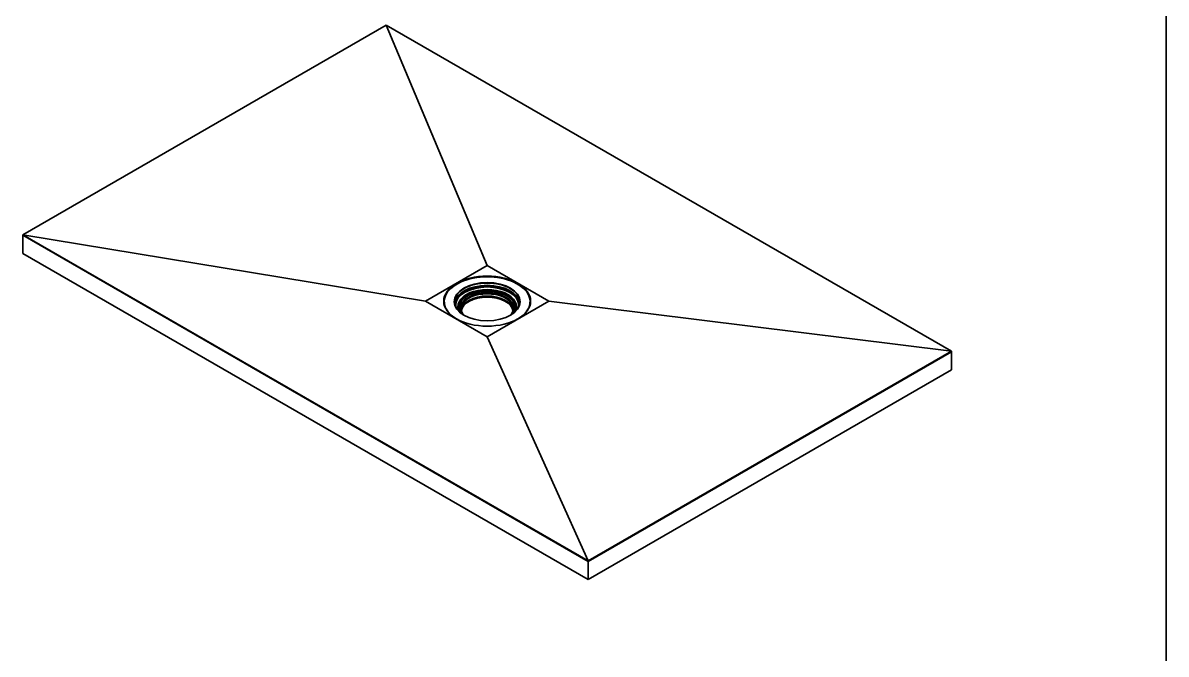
# Model space of a CAD drawing. Header units: millimetres. Extents: x 102 to 3000, y 150 to 4305.
# Drawn here: x 1498 to 3000, y 1081 to 1911 of the extents above; entities that cross this region are included whole.
import ezdxf

# ---------------------------------------------------------------- set-up
doc = ezdxf.new("R2010")
doc.units = ezdxf.units.MM
doc.header["$LTSCALE"] = 15
doc.layers.add('_Sichtbarkanten', color=7, linetype='Continuous', lineweight=35)
doc.layers.add('Rahmen (ISO)', color=7, linetype='Continuous', lineweight=35)

# ---------------------------------------------------------------- blocks, each defined once
blk = doc.blocks.new('Ränder Wedi_hoch')
at = {"layer": 'Rahmen (ISO)'}
blk.add_line((200, 287), (200, 10), dxfattribs=at)

msp = doc.modelspace()

# ---------------------------------------------------------------- linework, layer by layer
at = {"layer": '_Sichtbarkanten'}
for p, q in [((1498.319714774464, 1632.357690517951), (1975.554696204759, 1907.889435513438)), ((1975.571302845369, 1907.879335344923), (1975.554696204759, 1907.889435513438)), ((1975.571302845369, 1907.879335344923), (2717.96305566354, 1479.259257011194)), ((1975.571302845369, 1907.879335344923), (2108.143446434378, 1591.919892155398)), ((1498.270067955689, 1631.585338839866), (1498.319714774464, 1632.357690517951)), ((2240.732188201564, 1202.92463385281), (1498.270067955689, 1631.585338839866)), ((1498.270067955689, 1631.585338839866), (1498.270067955689, 1607.855906956654)), ((1498.336277794632, 1632.347565165162), (1498.319714774464, 1632.357690517951)), ((2240.728030612803, 1203.727486831433), (1498.336277794632, 1632.347565165162)), ((1498.336277794632, 1632.347565165162), (2027.0339864276, 1545.091323586659)), ((2240.732188201564, 1179.195201969598), (1498.270067955689, 1607.855906956654)), ((2027.0339864276, 1545.091323586659), (2108.143446434378, 1591.919892155398)), ((2108.143446434378, 1591.919892155398), (2189.265347030571, 1545.084141009011)), ((2108.155887023794, 1498.255572440273), (2027.0339864276, 1545.091323586659)), ((2051.712166729086, 1543.70989431752), (2051.712166729086, 1544.322266753216)), ((2071.437166729086, 1535.845966063963), (2071.437166729086, 1536.973797524866)), ((2189.265347030571, 1545.084141009011), (2108.155887023794, 1498.255572440273)), ((2144.862166729086, 1535.845966063963), (2144.862166729086, 1536.973797524866)), ((2164.587166729086, 1543.709894317519), (2164.587166729086, 1544.322266753215)), ((2717.96305566354, 1479.259257011194), (2189.265347030571, 1545.084141009011)), ((2240.728030612803, 1203.727486831433), (2108.155887023794, 1498.255572440273)), ((2718.029265502483, 1478.492229915918), (2240.732188201564, 1202.92463385281)), ((2717.979618683707, 1479.25020666713), (2240.744637253413, 1203.718461671643)), ((2717.96305566354, 1479.259257011194), (2717.979618683707, 1479.25020666713)), ((2718.029265502483, 1478.492229915918), (2717.979618683707, 1479.25020666713)), ((2718.029265502483, 1478.492229915918), (2718.029265502483, 1454.762798032706)), ((2718.029265502483, 1454.762798032706), (2240.732188201564, 1179.195201969598)), ((2240.728030612803, 1203.727486831433), (2240.744637253413, 1203.718461671643)), ((2240.732188201564, 1202.92463385281), (2240.744637253413, 1203.718461671643)), ((2240.732188201564, 1202.92463385281), (2240.732188201564, 1179.195201969598))]:
    msp.add_line(p, q, dxfattribs=at)
for centre, major_axis, ratio, start_param, end_param in [((2108.149666729086, 1544.322266753215), (56.43750000000007, -1.769417945496343e-13), 0.5773502691896266, 5.85564652248479, 9.852316745464144), ((2108.149666729086, 1544.016080535368), (-43.08750000000005, 1.353084311261909e-13), 0.5773502691896265, 2.360536686612998, 7.064241274156385), ((2108.149666729086, 1540.954218356889), (41.81250000000005, -1.316655118266397e-13), 0.5773502691896267, 6.101523588282064, 9.6064396796669), ((2108.149666729086, 1540.648032139041), (-41.43750000000004, 1.196959198423997e-13), 0.5773502691896265, 2.921742639459177, 6.503035321310212), ((2108.149666729086, 1540.954218356889), (43.08750000000003, -1.347880140833979e-13), 0.5773502691896266, 0.0615799722736451, 3.080012681316138), ((2108.149666729086, 1538.165568495874), (38.4375, -1.186550857568136e-13), 0.5773502691896266, 5.920464306779045, 9.78749896116993), ((2108.149666729086, 1539.729473485497), (41.43750000000005, -1.275672276146445e-13), 0.5773502691896265, 0.01919864854967126, 3.122394005040133), ((2108.149666729085, 1542.485149446128), (-56.99999999999946, 4.163336342344337e-15), 0.5773502691896256, 6.077930574986193, 6.243632839828015), ((2108.149666729086, 1536.973797524866), (36.71250000000003, -1.144917494144692e-13), 0.5773502691896266, 5.869595892154507, 9.838367375794457), ((2108.149666729086, 1536.017235116504), (34.87755015066354, -1.103284130721249e-13), 0.5773502691896266, 5.800997883883916, 9.906965384065058), ((2108.149666729086, 1536.745211432996), (38.43749999999996, -1.204765454065893e-13), 0.5773502691896267, 0.03200716355504628, 3.109585490034758), ((2108.149666729086, 1534.95296848707), (34.12500000000002, -1.030425744730224e-13), 0.5773502691896266, 5.887174682716185, 9.820788585232775), ((2108.149666729086, 1532.0748180393), (34.12499999999999, -1.051242426441945e-13), 0.5773502691896266, 0.07310690340318553, 3.068485750186619), ((2108.149666729086, 1531.30935249468), (-33.75000000000001, -1.951563910473908e-15), 0.5773502691896256, 3.175343437729438, 6.249434523039954), ((2108.149666729086, 1530.880691789693), (33.75, -6.505213034913026e-16), 0.5773502691896256, 0.05105555707675753, 3.090537096513049), ((2108.149666729085, 1542.485149446128), (57.00000000000041, -1.561251128379126e-15), 0.5773502691896258, 0.03955246735157916, 0.205254732193414), ((2108.149666729085, 1543.70989431752), (-56.43749999999979, 1.001876885379774e-13), 0.5773502691896268, 1.650405553708388e-14, 0.2174436002322701), ((2108.149666729085, 1535.845966063963), (-36.71249999999994, 1.315870141440498e-13), 0.5773502691896266, 2.173029112052707e-14, 0.3014258656042956), ((2108.149666729085, 1535.845966063963), (36.71250000000045, -1.249000902703302e-13), 0.5773502691896266, 5.981759441575309, 6.283185307179592), ((2108.149666729085, 1543.70989431752), (56.4375000000007, -3.351485755587191e-13), 0.5773502691896268, 6.065741706947313, 6.283185307179588)]:
    msp.add_ellipse(centre, major_axis=major_axis, ratio=ratio, start_param=start_param, end_param=end_param, dxfattribs=at)
for centre, major_axis, ratio in [((2108.149666729086, 1545.087732297835), (57.00000000000001, -3.401445791695324e-12), 0.5773502691896256), ((2108.149666729086, 1544.322266753215), (43.46250000000008, -1.311450947838466e-13), 0.5773502691896266)]:
    msp.add_ellipse(centre, major_axis=major_axis, ratio=ratio, dxfattribs=at)

# ---------------------------------------------------------------- block references
at = {"xscale": 15, "yscale": 15, "zscale": 15}
msp.add_blockref('Ränder Wedi_hoch', (0, 0), dxfattribs=at)

doc.saveas('drawing.dxf')
